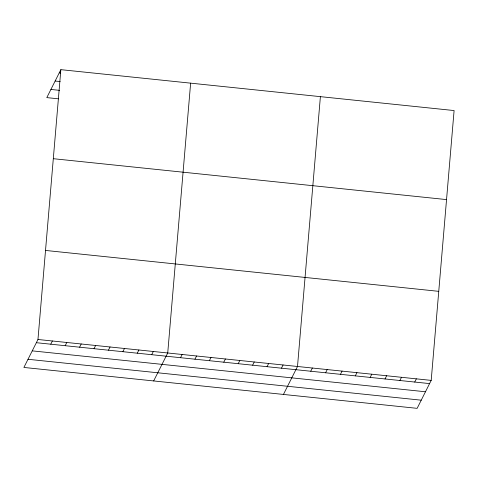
<?xml version="1.0" encoding="UTF-8"?>
<svg xmlns="http://www.w3.org/2000/svg" width="478" height="478" viewBox="0 0 478 478"><rect width="100%" height="100%" fill="white"/><g stroke="black" fill="none" stroke-linecap="round" stroke-linejoin="round"><path stroke-width="0.72" d="M37.965 339.488L60.861 69.657L454.1 110.555L431.198 380.386L417.139 408.343L23.9 367.445L37.965 339.488L431.198 380.386M190.632 83.148L167.73 352.985L153.665 380.942M320.397 96.646L297.501 366.477L283.436 394.44M60.861 69.657L46.802 97.614L58.334 98.815M50.764 344.196L52.383 340.987M65.187 345.696L66.8 342.487M79.605 347.195L81.218 343.987M94.023 348.695L95.636 345.486M108.44 350.195L110.054 346.986M122.858 351.694L124.477 348.486M137.276 353.194L138.895 349.986M151.699 354.694L153.313 351.485M180.535 357.693L182.148 354.485M194.952 359.193L196.566 355.985M209.37 360.693L210.989 357.478M223.788 362.193L225.407 358.978M238.211 363.692L239.825 360.478M252.629 365.192L254.242 361.977M267.047 366.692L268.66 363.477M281.464 368.191L283.078 364.977M310.742 371.239L312.355 368.024M325.596 372.78L327.209 369.572M340.45 374.328L342.069 371.113M355.303 375.869L356.923 372.661M370.163 377.417L371.776 374.202M385.017 378.964L386.63 375.75M399.871 380.506L401.49 377.291M414.731 382.053L416.344 378.839M59.248 72.865L60.688 73.015M55.143 81.033L60.186 81.559M50.907 89.446L59.559 90.348M53.309 158.696L446.542 199.595M45.518 250.442L438.756 291.341M36.346 342.696L429.585 383.595M32.241 350.864L425.474 391.763M28.005 359.283L421.243 400.182"/></g></svg>
